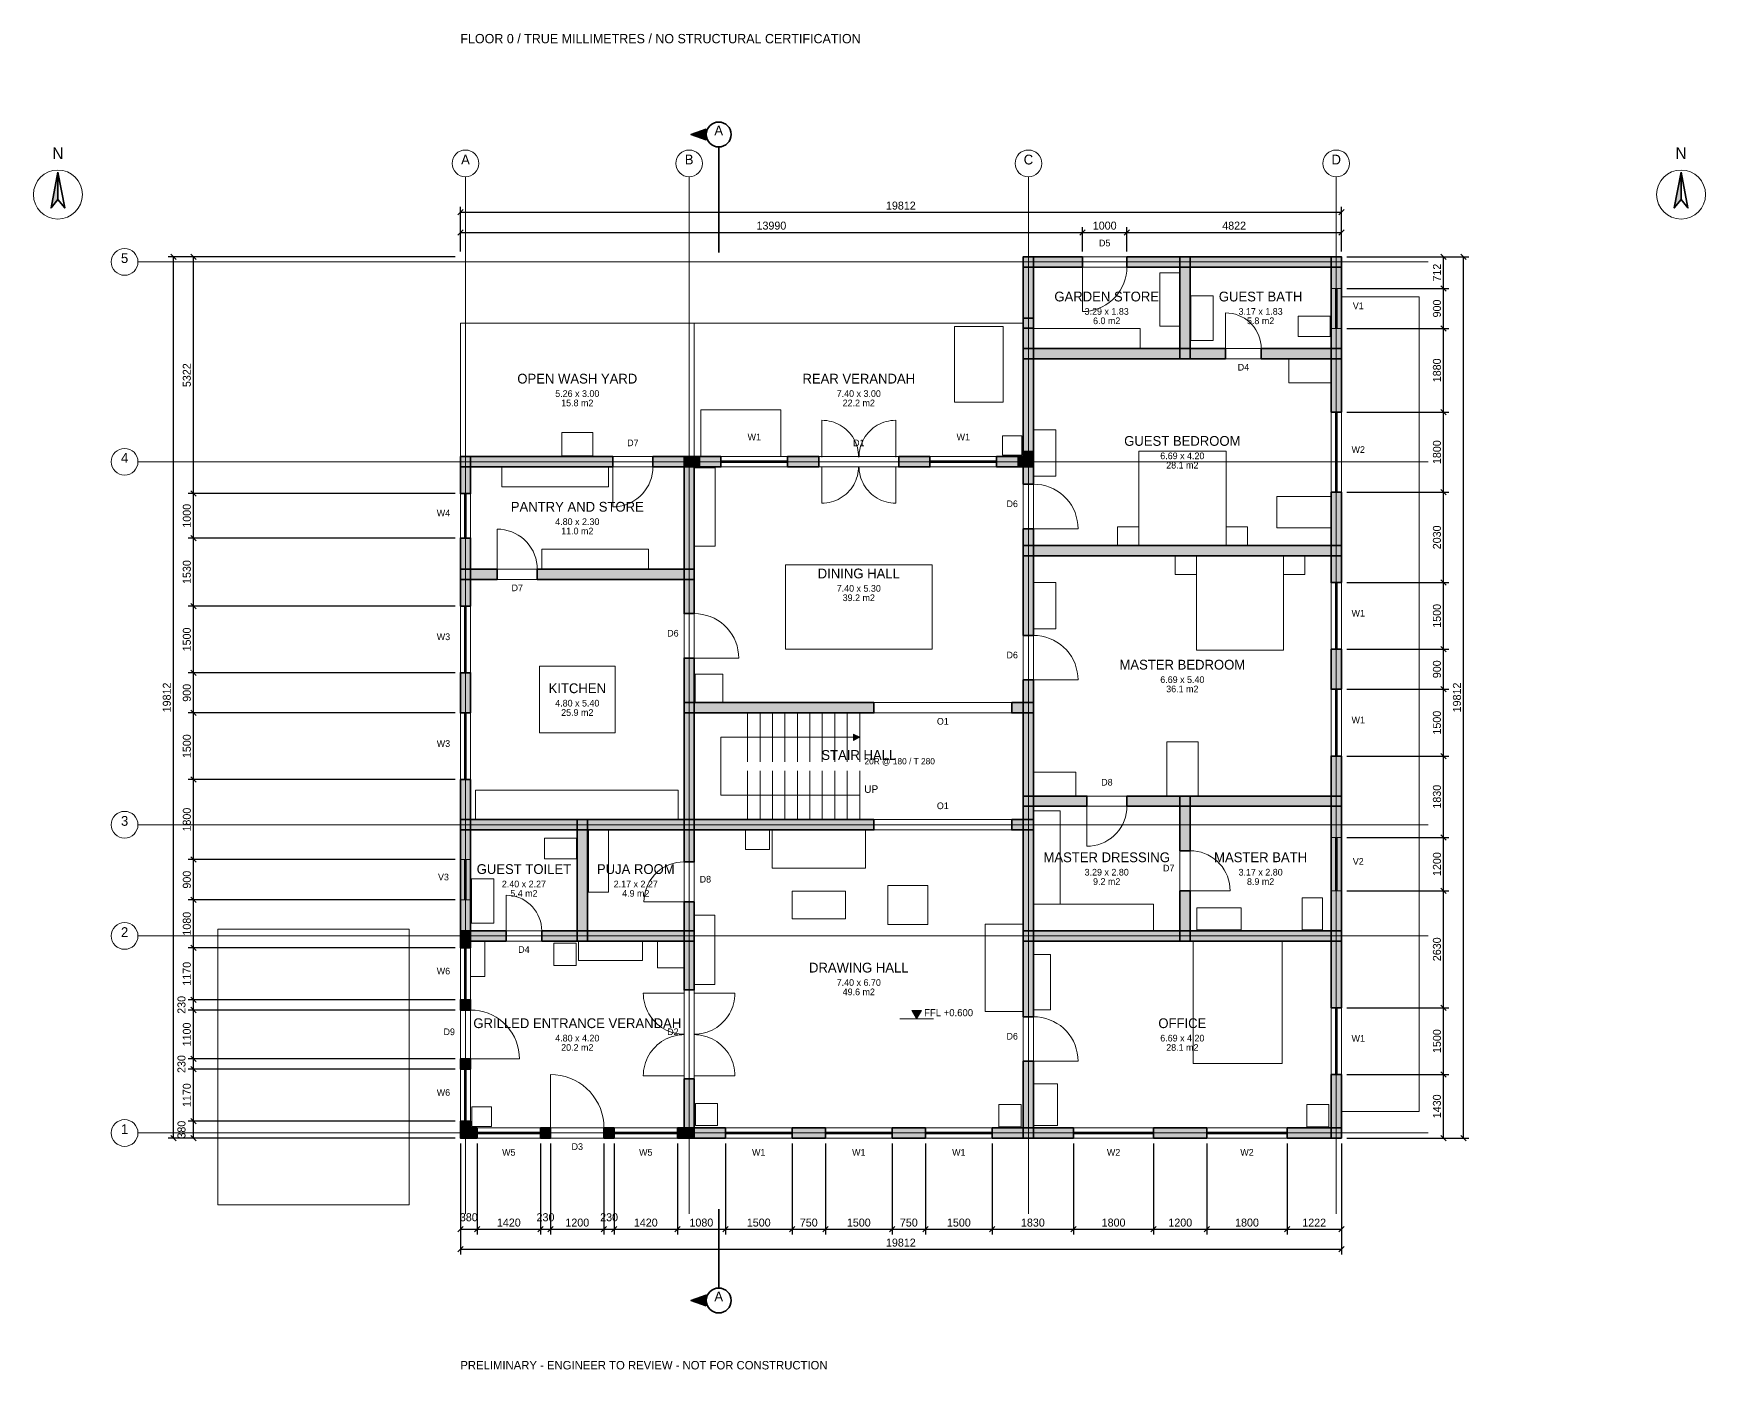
# Model space of a CAD drawing. Header units: millimetres. Extents: x -9600 to 84106, y -5203 to 24833.
# Drawn here: x -9600 to 28002, y -5203 to 24833 of the extents above; entities that cross this region are included whole.
import ezdxf
from ezdxf.enums import TextEntityAlignment as Align

# ---------------------------------------------------------------- set-up
doc = ezdxf.new("R2010")
doc.units = ezdxf.units.MM
for name, color, linetype, lineweight in [('A-ANNO', 7, 'Continuous', 18), ('A-DIMS', 7, 'Continuous', 13), ('A-DOOR', 3, 'Continuous', 18), ('A-EXT', 30, 'Continuous', 18), ('A-FLOR', 8, 'Continuous', 13), ('A-FURN', 8, 'Continuous', 13), ('A-GRID', 8, 'Continuous', 13), ('A-LEVL', 7, 'Continuous', 13), ('A-SECT', 1, 'Continuous', 35), ('A-STAIR', 7, 'Continuous', 18), ('A-TAGS', 1, 'Continuous', 13), ('A-WALL', 7, 'Continuous', 35), ('A-WIND', 4, 'Continuous', 18)]:
    doc.layers.add(name, color=color, linetype=linetype, lineweight=lineweight)
doc.dimstyles.new('FF-ARCH', dxfattribs={"dimtxt": 180, "dimasz": 90, "dimexe": 120, "dimexo": 120, "dimgap": 60, "dimtad": 1, "dimdec": 0, "dimtsz": 60, "dimcen": 2.5, "dimazin": 3, "dimtfac": 1, "dimtmove": 0, "dimatfit": 3})

msp = doc.modelspace()

# ---------------------------------------------------------------- hatches: boundary and pattern name
at = {"layer": 'A-LEVL'}
msp.add_hatch(color=7, dxfattribs=at).paths.add_polyline_path([(10150, 2870), (10370, 2870), (10260, 2680)])
at = {"layer": 'A-SECT'}
for points in [[(5530, 22682), (5190, 22562), (5530, 22442)], [(5530, -3770), (5190, -3650), (5530, -3530)]]:
    msp.add_hatch(color=7, dxfattribs=at).paths.add_polyline_path(points)
at = {"layer": 'A-STAIR'}
msp.add_hatch(color=7, dxfattribs=at).paths.add_polyline_path([(8840, 8940), (8840, 9080), (8980, 9010)])
at = {"layer": 'A-WALL'}
for points in [[(-9050, 21718), (-9204, 20909.5), (-9050, 21102)], [(27452, 21718), (27298, 20909.5), (27452, 21102)], [(12660, 19697), (12660, 19812), (12890, 19812), (12890, 18320), (12890, 18205), (12660, 18205), (12660, 19697)], [(12775, 19582), (12660, 19582), (12660, 19812), (13990, 19812), (13990, 19582), (12775, 19582)], [(16410, 19812), (16410, 19582), (14990, 19582), (14990, 19812), (16295, 19812), (16410, 19812)], [(16180, 19697), (16180, 19812), (16410, 19812), (16410, 17635), (16410, 17520), (16180, 17520), (16180, 19697)], [(19697, 19812), (19812, 19812), (19812, 19582), (16295, 19582), (16180, 19582), (16180, 19812), (19697, 19812)], [(19582, 19697), (19582, 19812), (19812, 19812), (19812, 17635), (19812, 17520), (19582, 17520), (19582, 19697)], [(12660, 18320), (12660, 18435), (12890, 18435), (12890, 17635), (12890, 17520), (12660, 17520), (12660, 18320)], [(12660, 17635), (12660, 17750), (12890, 17750), (12890, 15320), (12890, 15205), (12660, 15205), (12660, 17635)], [(16295, 17750), (16410, 17750), (16410, 17520), (12775, 17520), (12660, 17520), (12660, 17750), (16295, 17750)], [(16295, 17520), (16180, 17520), (16180, 17750), (17210, 17750), (17210, 17520), (16295, 17520)], [(19812, 17750), (19812, 17520), (18010, 17520), (18010, 17750), (19697, 17750), (19812, 17750)], [(19582, 17750), (19812, 17750), (19812, 16320), (19582, 16320), (19582, 17635), (19582, 17750)], [(12660, 15320), (12660, 15435), (12890, 15435), (12890, 15205), (12890, 15090), (12660, 15090), (12660, 15320)], [(0, 15320), (230, 15320), (230, 14490), (0, 14490), (0, 15205), (0, 15320)], [(115, 15090), (0, 15090), (0, 15320), (3430, 15320), (3430, 15090), (115, 15090)], [(5260, 15320), (5260, 15090), (4330, 15090), (4330, 15320), (5145, 15320), (5260, 15320)], [(5030, 15205), (5030, 15320), (5260, 15320), (5260, 12675), (5260, 12560), (5030, 12560), (5030, 15205)], [(5260, 15320), (5375, 15320), (5375, 15090), (5145, 15090), (5030, 15090), (5030, 15320), (5260, 15320)], [(5145, 15320), (5860, 15320), (5860, 15090), (5260, 15090), (5145, 15090), (5145, 15320)], [(7360, 15320), (8060, 15320), (8060, 15090), (7360, 15090), (7360, 15320)], [(10560, 15320), (10560, 15090), (9860, 15090), (9860, 15320), (10560, 15320)], [(12060, 15090), (12060, 15320), (12660, 15320), (12775, 15320), (12775, 15090), (12060, 15090)], [(12775, 15320), (12890, 15320), (12890, 15090), (12660, 15090), (12545, 15090), (12545, 15320), (12775, 15320)], [(12660, 15320), (12890, 15320), (12890, 14700), (12660, 14700), (12660, 15205), (12660, 15320)], [(19812, 13205), (19812, 13090), (19582, 13090), (19582, 14520), (19812, 14520), (19812, 13205)], [(12890, 13205), (12890, 13090), (12660, 13090), (12660, 13700), (12890, 13700), (12890, 13205)], [(230, 12675), (230, 12560), (0, 12560), (0, 13490), (230, 13490), (230, 12675)], [(12660, 13320), (12890, 13320), (12890, 11300), (12660, 11300), (12660, 13205), (12660, 13320)], [(19697, 13320), (19812, 13320), (19812, 13090), (12775, 13090), (12660, 13090), (12660, 13320), (19697, 13320)], [(19812, 13320), (19812, 12490), (19582, 12490), (19582, 13205), (19582, 13320), (19812, 13320)], [(230, 12790), (230, 11960), (0, 11960), (0, 12675), (0, 12790), (230, 12790)], [(115, 12560), (0, 12560), (0, 12790), (830, 12790), (830, 12560), (115, 12560)], [(5260, 12790), (5260, 12560), (1730, 12560), (1730, 12790), (5145, 12790), (5260, 12790)], [(5030, 12790), (5260, 12790), (5260, 11790), (5030, 11790), (5030, 12675), (5030, 12790)], [(19812, 10090), (19582, 10090), (19582, 10990), (19812, 10990), (19812, 10090)], [(5260, 9675), (5260, 9560), (5030, 9560), (5030, 10790), (5260, 10790), (5260, 9675)], [(230, 9560), (0, 9560), (0, 10460), (230, 10460), (230, 9560)], [(12890, 9675), (12890, 9560), (12660, 9560), (12660, 10300), (12890, 10300), (12890, 9675)], [(5030, 9675), (5030, 9790), (5260, 9790), (5260, 7045), (5260, 6930), (5030, 6930), (5030, 9675)], [(5145, 9560), (5030, 9560), (5030, 9790), (9300, 9790), (9300, 9560), (5145, 9560)], [(12890, 9790), (12890, 9560), (12400, 9560), (12400, 9790), (12775, 9790), (12890, 9790)], [(12660, 9675), (12660, 9790), (12890, 9790), (12890, 7575), (12890, 7460), (12660, 7460), (12660, 9675)], [(19812, 7460), (19582, 7460), (19582, 8590), (19812, 8590), (19812, 7575), (19812, 7460)], [(230, 6930), (0, 6930), (0, 8060), (230, 8060), (230, 7045), (230, 6930)], [(12660, 7575), (12660, 7690), (12890, 7690), (12890, 7045), (12890, 6930), (12660, 6930), (12660, 7575)], [(12775, 7460), (12660, 7460), (12660, 7690), (14090, 7690), (14090, 7460), (12775, 7460)], [(16410, 7690), (16410, 7460), (14990, 7460), (14990, 7690), (16295, 7690), (16410, 7690)], [(16180, 7690), (16410, 7690), (16410, 6460), (16180, 6460), (16180, 7575), (16180, 7690)], [(19697, 7690), (19812, 7690), (19812, 7460), (16295, 7460), (16180, 7460), (16180, 7690), (19697, 7690)], [(19582, 7575), (19582, 7690), (19812, 7690), (19812, 4545), (19812, 4430), (19582, 4430), (19582, 7575)], [(0, 7045), (0, 7160), (230, 7160), (230, 4545), (230, 4430), (0, 4430), (0, 7045)], [(2745, 7160), (2860, 7160), (2860, 6930), (115, 6930), (0, 6930), (0, 7160), (2745, 7160)], [(2630, 7045), (2630, 7160), (2860, 7160), (2860, 4545), (2860, 4430), (2630, 4430), (2630, 7045)], [(5145, 7160), (5260, 7160), (5260, 6930), (2745, 6930), (2630, 6930), (2630, 7160), (5145, 7160)], [(5030, 7160), (5260, 7160), (5260, 6210), (5030, 6210), (5030, 7045), (5030, 7160)], [(5145, 6930), (5030, 6930), (5030, 7160), (9300, 7160), (9300, 6930), (5145, 6930)], [(12890, 7160), (12890, 6930), (12400, 6930), (12400, 7160), (12775, 7160), (12890, 7160)], [(12660, 7045), (12660, 7160), (12890, 7160), (12890, 4545), (12890, 4430), (12660, 4430), (12660, 7045)], [(5260, 4545), (5260, 4430), (5030, 4430), (5030, 5310), (5260, 5310), (5260, 4545)], [(16410, 4545), (16410, 4430), (16180, 4430), (16180, 5560), (16410, 5560), (16410, 4545)], [(230, 4280), (0, 4280), (0, 4545), (0, 4660), (230, 4660), (230, 4280)], [(115, 4430), (0, 4430), (0, 4660), (1030, 4660), (1030, 4430), (115, 4430)], [(2860, 4660), (2860, 4430), (1830, 4430), (1830, 4660), (2745, 4660), (2860, 4660)], [(5145, 4660), (5260, 4660), (5260, 4430), (2745, 4430), (2630, 4430), (2630, 4660), (5145, 4660)], [(5030, 4660), (5260, 4660), (5260, 3330), (5030, 3330), (5030, 4545), (5030, 4660)], [(12660, 4660), (12890, 4660), (12890, 2730), (12660, 2730), (12660, 4545), (12660, 4660)], [(16295, 4660), (16410, 4660), (16410, 4430), (12775, 4430), (12660, 4430), (12660, 4660), (16295, 4660)], [(19697, 4660), (19812, 4660), (19812, 4430), (16295, 4430), (16180, 4430), (16180, 4660), (19697, 4660)], [(19582, 4660), (19812, 4660), (19812, 2930), (19582, 2930), (19582, 4545), (19582, 4660)], [(0, 2880), (0, 3110), (230, 3110), (230, 2880), (0, 2880)], [(0, 1780), (230, 1780), (230, 1550), (0, 1550), (0, 1780)], [(12890, 115), (12890, 0), (12660, 0), (12660, 1730), (12890, 1730), (12890, 115)], [(5260, 115), (5260, 0), (5030, 0), (5030, 1330), (5260, 1330), (5260, 115)], [(19812, 115), (19812, 0), (19582, 0), (19582, 1430), (19812, 1430), (19812, 115)], [(0, 0), (0, 380), (230, 380), (230, 115), (230, 0), (0, 0)], [(0, 230), (380, 230), (380, 0), (115, 0), (0, 0), (0, 230)], [(2030, 230), (2030, 0), (1800, 0), (1800, 230), (2030, 230)], [(3230, 230), (3460, 230), (3460, 0), (3230, 0), (3230, 230)], [(4880, 0), (4880, 230), (5145, 230), (5260, 230), (5260, 0), (4880, 0)], [(5030, 230), (5960, 230), (5960, 0), (5145, 0), (5030, 0), (5030, 230)], [(7460, 230), (8210, 230), (8210, 0), (7460, 0), (7460, 230)], [(9710, 0), (9710, 230), (10460, 230), (10460, 0), (9710, 0)], [(11960, 0), (11960, 230), (12775, 230), (12890, 230), (12890, 0), (11960, 0)], [(12660, 0), (12660, 230), (13790, 230), (13790, 0), (12775, 0), (12660, 0)], [(15590, 0), (15590, 230), (16790, 230), (16790, 0), (15590, 0)], [(19812, 0), (18590, 0), (18590, 230), (19697, 230), (19812, 230), (19812, 0)]]:
    msp.add_hatch(color=7, dxfattribs=at).paths.add_polyline_path(points)

# ---------------------------------------------------------------- linework, layer by layer
at = {"layer": 'A-ANNO'}
for centre in [(-9050, 21212), (27452, 21212)]:
    msp.add_circle(centre, 550, dxfattribs=at)
at = {"layer": 'A-DOOR'}
for p, q in [((13990, 19582), (13990, 18582)), ((17210, 17750), (17210, 18550)), ((8130, 15310), (8130, 16136)), ((8184, 16134.2), (8130, 16136)), ((8237.8, 16128.9), (8184, 16134.2)), ((8291.1, 16120.1), (8237.8, 16128.9)), ((8343.8, 16107.9), (8291.1, 16120.1)), ((8395.5, 16092.2), (8343.8, 16107.9)), ((8446.1, 16073.1), (8395.5, 16092.2)), ((8495.3, 16050.8), (8446.1, 16073.1)), ((8543, 16025.3), (8495.3, 16050.8)), ((8588.9, 15996.8), (8543, 16025.3)), ((8632.8, 15965.3), (8588.9, 15996.8)), ((8674.6, 15931), (8632.8, 15965.3)), ((8714.1, 15894.1), (8674.6, 15931)), ((8751, 15854.6), (8714.1, 15894.1)), ((8785.3, 15812.8), (8751, 15854.6)), ((8816.8, 15768.9), (8785.3, 15812.8)), ((9103.2, 15768.9), (9134.7, 15812.8)), ((9134.7, 15812.8), (9169, 15854.6)), ((9169, 15854.6), (9205.9, 15894.1)), ((9205.9, 15894.1), (9245.4, 15931)), ((9245.4, 15931), (9287.2, 15965.3)), ((9287.2, 15965.3), (9331.1, 15996.8)), ((9331.1, 15996.8), (9377, 16025.3)), ((9377, 16025.3), (9424.7, 16050.8)), ((9424.7, 16050.8), (9473.9, 16073.1)), ((9473.9, 16073.1), (9524.5, 16092.2)), ((9524.5, 16092.2), (9576.2, 16107.9)), ((9576.2, 16107.9), (9628.9, 16120.1)), ((9628.9, 16120.1), (9682.2, 16128.9)), ((9682.2, 16128.9), (9736, 16134.2)), ((9736, 16134.2), (9790, 16136)), ((9790, 15310), (9790, 16136)), ((8845.3, 15723), (8816.8, 15768.9)), ((8870.8, 15675.3), (8845.3, 15723)), ((8893.1, 15626.1), (8870.8, 15675.3)), ((8912.2, 15575.5), (8893.1, 15626.1)), ((8927.9, 15523.8), (8912.2, 15575.5)), ((8940.1, 15471.1), (8927.9, 15523.8)), ((8948.9, 15417.8), (8940.1, 15471.1)), ((8954.2, 15364), (8948.9, 15417.8)), ((8965.8, 15364), (8971.1, 15417.8)), ((8971.1, 15417.8), (8979.9, 15471.1)), ((8979.9, 15471.1), (8992.1, 15523.8)), ((8992.1, 15523.8), (9007.8, 15575.5)), ((9007.8, 15575.5), (9026.9, 15626.1)), ((9026.9, 15626.1), (9049.2, 15675.3)), ((9049.2, 15675.3), (9074.7, 15723)), ((9074.7, 15723), (9103.2, 15768.9)), ((3430, 15090), (3430, 14190)), ((8130, 15100), (8130, 14274)), ((8954.2, 15046), (8948.9, 14992.2)), ((8956, 15310), (8954.2, 15364)), ((8956, 15100), (8954.2, 15046)), ((8964, 15310), (8965.8, 15364)), ((8964, 15100), (8965.8, 15046)), ((8965.8, 15046), (8971.1, 14992.2)), ((9790, 15100), (9790, 14274)), ((8845.3, 14687), (8816.8, 14641.1)), ((8870.8, 14734.7), (8845.3, 14687)), ((8893.1, 14783.9), (8870.8, 14734.7)), ((8912.2, 14834.5), (8893.1, 14783.9)), ((8927.9, 14886.2), (8912.2, 14834.5)), ((8940.1, 14938.9), (8927.9, 14886.2)), ((8948.9, 14992.2), (8940.1, 14938.9)), ((8971.1, 14992.2), (8979.9, 14938.9)), ((8979.9, 14938.9), (8992.1, 14886.2)), ((8992.1, 14886.2), (9007.8, 14834.5)), ((9007.8, 14834.5), (9026.9, 14783.9)), ((9026.9, 14783.9), (9049.2, 14734.7)), ((9049.2, 14734.7), (9074.7, 14687)), ((9074.7, 14687), (9103.2, 14641.1)), ((8291.1, 14289.9), (8237.8, 14281.1)), ((8343.8, 14302.1), (8291.1, 14289.9)), ((8395.5, 14317.8), (8343.8, 14302.1)), ((8446.1, 14336.9), (8395.5, 14317.8)), ((8495.3, 14359.2), (8446.1, 14336.9)), ((8543, 14384.7), (8495.3, 14359.2)), ((8588.9, 14413.2), (8543, 14384.7)), ((8632.8, 14444.7), (8588.9, 14413.2)), ((8674.6, 14479), (8632.8, 14444.7)), ((8714.1, 14515.9), (8674.6, 14479)), ((8751, 14555.4), (8714.1, 14515.9)), ((8785.3, 14597.2), (8751, 14555.4)), ((8816.8, 14641.1), (8785.3, 14597.2)), ((9103.2, 14641.1), (9134.7, 14597.2)), ((9134.7, 14597.2), (9169, 14555.4)), ((9169, 14555.4), (9205.9, 14515.9)), ((9205.9, 14515.9), (9245.4, 14479)), ((9245.4, 14479), (9287.2, 14444.7)), ((9287.2, 14444.7), (9331.1, 14413.2)), ((9331.1, 14413.2), (9377, 14384.7)), ((9377, 14384.7), (9424.7, 14359.2)), ((9424.7, 14359.2), (9473.9, 14336.9)), ((9473.9, 14336.9), (9524.5, 14317.8)), ((9524.5, 14317.8), (9576.2, 14302.1)), ((9576.2, 14302.1), (9628.9, 14289.9)), ((9628.9, 14289.9), (9682.2, 14281.1)), ((8184, 14275.8), (8130, 14274)), ((8237.8, 14281.1), (8184, 14275.8)), ((9682.2, 14281.1), (9736, 14275.8)), ((9736, 14275.8), (9790, 14274)), ((830, 12790), (830, 13690)), ((12890, 13700), (13890, 13700)), ((5260, 10790), (6260, 10790)), ((12890, 10300), (13890, 10300)), ((9300, 9790), (12400, 9790)), ((9300, 9560), (12400, 9560)), ((9300, 7160), (12400, 7160)), ((14090, 7460), (14090, 6560)), ((9300, 6930), (12400, 6930)), ((1030, 4660), (1030, 5460)), ((5030, 5310), (4130, 5310)), ((16410, 5560), (17310, 5560)), ((5040, 3260), (4114, 3260)), ((4116, 3199.4), (4114, 3260)), ((4121.9, 3139.1), (4116, 3199.4)), ((4131.8, 3079.3), (4121.9, 3139.1)), ((4145.6, 3020.3), (4131.8, 3079.3)), ((4163.1, 2962.3), (4145.6, 3020.3)), ((5250, 3260), (6176, 3260)), ((6126.9, 2962.3), (6144.4, 3020.3)), ((6144.4, 3020.3), (6158.2, 3079.3)), ((6158.2, 3079.3), (6168.1, 3139.1)), ((6168.1, 3139.1), (6174, 3199.4)), ((6174, 3199.4), (6176, 3260)), ((4184.5, 2905.6), (4163.1, 2962.3)), ((4209.5, 2850.4), (4184.5, 2905.6)), ((4238.1, 2797), (4209.5, 2850.4)), ((4270.1, 2745.5), (4238.1, 2797)), ((4305.4, 2696.3), (4270.1, 2745.5)), ((4343.8, 2649.4), (4305.4, 2696.3)), ((4385.2, 2605.2), (4343.8, 2649.4)), ((5904.8, 2605.2), (5946.2, 2649.4)), ((5946.2, 2649.4), (5984.6, 2696.3)), ((5984.6, 2696.3), (6019.9, 2745.5)), ((6019.9, 2745.5), (6051.9, 2797)), ((6051.9, 2797), (6080.5, 2850.4)), ((6080.5, 2850.4), (6105.5, 2905.6)), ((6105.5, 2905.6), (6126.9, 2962.3)), ((4429.4, 2563.8), (4385.2, 2605.2)), ((4476.3, 2525.4), (4429.4, 2563.8)), ((4525.5, 2490.1), (4476.3, 2525.4)), ((4577, 2458.1), (4525.5, 2490.1)), ((4630.4, 2429.5), (4577, 2458.1)), ((4685.6, 2404.5), (4630.4, 2429.5)), ((4742.3, 2383.1), (4685.6, 2404.5)), ((4742.3, 2276.9), (4685.6, 2255.5)), ((4800.3, 2365.6), (4742.3, 2383.1)), ((4800.3, 2294.4), (4742.3, 2276.9)), ((4859.3, 2351.8), (4800.3, 2365.6)), ((4859.3, 2308.2), (4800.3, 2294.4)), ((4919.1, 2341.9), (4859.3, 2351.8)), ((4919.1, 2318.1), (4859.3, 2308.2)), ((4979.4, 2336), (4919.1, 2341.9)), ((4979.4, 2324), (4919.1, 2318.1)), ((5040, 2334), (4979.4, 2336)), ((5040, 2326), (4979.4, 2324)), ((5250, 2334), (5310.6, 2336)), ((5250, 2326), (5310.6, 2324)), ((5310.6, 2336), (5370.9, 2341.9)), ((5310.6, 2324), (5370.9, 2318.1)), ((5370.9, 2341.9), (5430.7, 2351.8)), ((5370.9, 2318.1), (5430.7, 2308.2)), ((5430.7, 2351.8), (5489.7, 2365.6)), ((5430.7, 2308.2), (5489.7, 2294.4)), ((5489.7, 2365.6), (5547.7, 2383.1)), ((5489.7, 2294.4), (5547.7, 2276.9)), ((5547.7, 2383.1), (5604.4, 2404.5)), ((5547.7, 2276.9), (5604.4, 2255.5)), ((5604.4, 2404.5), (5659.6, 2429.5)), ((5659.6, 2429.5), (5713, 2458.1)), ((5713, 2458.1), (5764.5, 2490.1)), ((5764.5, 2490.1), (5813.7, 2525.4)), ((5813.7, 2525.4), (5860.6, 2563.8)), ((5860.6, 2563.8), (5904.8, 2605.2)), ((4270.1, 1914.5), (4238.1, 1863)), ((4305.4, 1963.7), (4270.1, 1914.5)), ((4343.8, 2010.6), (4305.4, 1963.7)), ((4385.2, 2054.8), (4343.8, 2010.6)), ((4429.4, 2096.2), (4385.2, 2054.8)), ((4476.3, 2134.6), (4429.4, 2096.2)), ((4525.5, 2169.9), (4476.3, 2134.6)), ((4577, 2201.9), (4525.5, 2169.9)), ((4630.4, 2230.5), (4577, 2201.9)), ((4685.6, 2255.5), (4630.4, 2230.5)), ((5604.4, 2255.5), (5659.6, 2230.5)), ((5659.6, 2230.5), (5713, 2201.9)), ((5713, 2201.9), (5764.5, 2169.9)), ((5764.5, 2169.9), (5813.7, 2134.6)), ((5813.7, 2134.6), (5860.6, 2096.2)), ((5860.6, 2096.2), (5904.8, 2054.8)), ((5904.8, 2054.8), (5946.2, 2010.6)), ((5946.2, 2010.6), (5984.6, 1963.7)), ((5984.6, 1963.7), (6019.9, 1914.5)), ((6019.9, 1914.5), (6051.9, 1863)), ((230, 1780), (1330, 1780)), ((4121.9, 1520.9), (4116, 1460.6)), ((4131.8, 1580.7), (4121.9, 1520.9)), ((4145.6, 1639.7), (4131.8, 1580.7)), ((4163.1, 1697.7), (4145.6, 1639.7)), ((4184.5, 1754.4), (4163.1, 1697.7)), ((4209.5, 1809.6), (4184.5, 1754.4)), ((4238.1, 1863), (4209.5, 1809.6)), ((6051.9, 1863), (6080.5, 1809.6)), ((6080.5, 1809.6), (6105.5, 1754.4)), ((6105.5, 1754.4), (6126.9, 1697.7)), ((6126.9, 1697.7), (6144.4, 1639.7)), ((6144.4, 1639.7), (6158.2, 1580.7)), ((6158.2, 1580.7), (6168.1, 1520.9)), ((6168.1, 1520.9), (6174, 1460.6)), ((12890, 1730), (13890, 1730)), ((2030, 230), (2030, 1430)), ((4116, 1460.6), (4114, 1400)), ((5040, 1400), (4114, 1400)), ((5250, 1400), (6176, 1400)), ((6174, 1460.6), (6176, 1400))]:
    msp.add_line(p, q, dxfattribs=at)
for points in [[(14990, 19582), (14985.7, 19489.7), (14973, 19398.3), (14951.8, 19308.3), (14922.5, 19220.8), (14885.2, 19136.3), (14840.2, 19055.6), (14788, 18979.4), (14729, 18908.3), (14663.7, 18843), (14592.6, 18784), (14516.4, 18731.8), (14435.7, 18686.8), (14351.2, 18649.5), (14263.7, 18620.2), (14173.7, 18599), (14082.3, 18586.3), (13990, 18582)], [(18010, 17750), (18006.6, 17823.8), (17996.4, 17897), (17979.5, 17968.9), (17956, 18039), (17926.1, 18106.6), (17890.2, 18171.1), (17848.4, 18232.1), (17801.2, 18289), (17749, 18341.2), (17692.1, 18388.4), (17631.1, 18430.2), (17566.6, 18466.1), (17499, 18496), (17428.9, 18519.5), (17357, 18536.4), (17283.8, 18546.6), (17210, 18550)], [(4330, 15090), (4326.2, 15007), (4314.7, 14924.6), (4295.6, 14843.7), (4269.2, 14764.9), (4235.6, 14688.8), (4195.2, 14616.2), (4148.2, 14547.6), (4095.1, 14483.7), (4036.3, 14424.9), (3972.4, 14371.8), (3903.8, 14324.8), (3831.2, 14284.4), (3755.1, 14250.8), (3676.3, 14224.4), (3595.4, 14205.3), (3513, 14193.8), (3430, 14190)], [(12890, 14700), (12982.3, 14695.7), (13073.7, 14683), (13163.7, 14661.8), (13251.2, 14632.5), (13335.7, 14595.2), (13416.4, 14550.2), (13492.6, 14498), (13563.7, 14439), (13629, 14373.7), (13688, 14302.6), (13740.2, 14226.4), (13785.2, 14145.7), (13822.5, 14061.2), (13851.8, 13973.7), (13873, 13883.7), (13885.7, 13792.3), (13890, 13700)], [(1730, 12790), (1726.2, 12873), (1714.7, 12955.4), (1695.6, 13036.3), (1669.2, 13115.1), (1635.6, 13191.2), (1595.2, 13263.8), (1548.2, 13332.4), (1495.1, 13396.3), (1436.3, 13455.1), (1372.4, 13508.2), (1303.8, 13555.2), (1231.2, 13595.6), (1155.1, 13629.2), (1076.3, 13655.6), (995.4, 13674.7), (913, 13686.2), (830, 13690)], [(5260, 11790), (5352.3, 11785.7), (5443.7, 11773), (5533.7, 11751.8), (5621.2, 11722.5), (5705.7, 11685.2), (5786.4, 11640.2), (5862.6, 11588), (5933.7, 11529), (5999, 11463.7), (6058, 11392.6), (6110.2, 11316.4), (6155.2, 11235.7), (6192.5, 11151.2), (6221.8, 11063.7), (6243, 10973.7), (6255.7, 10882.3), (6260, 10790)], [(12890, 11300), (12982.3, 11295.7), (13073.7, 11283), (13163.7, 11261.8), (13251.2, 11232.5), (13335.7, 11195.2), (13416.4, 11150.2), (13492.6, 11098), (13563.7, 11039), (13629, 10973.7), (13688, 10902.6), (13740.2, 10826.4), (13785.2, 10745.7), (13822.5, 10661.2), (13851.8, 10573.7), (13873, 10483.7), (13885.7, 10392.3), (13890, 10300)], [(14990, 7460), (14986.2, 7377), (14974.7, 7294.6), (14955.6, 7213.7), (14929.2, 7134.9), (14895.6, 7058.8), (14855.2, 6986.2), (14808.2, 6917.6), (14755.1, 6853.7), (14696.3, 6794.9), (14632.4, 6741.8), (14563.8, 6694.8), (14491.2, 6654.4), (14415.1, 6620.8), (14336.3, 6594.4), (14255.4, 6575.3), (14173, 6563.8), (14090, 6560)], [(16410, 6460), (16493, 6456.2), (16575.4, 6444.7), (16656.3, 6425.6), (16735.1, 6399.2), (16811.2, 6365.6), (16883.8, 6325.2), (16952.4, 6278.2), (17016.3, 6225.1), (17075.1, 6166.3), (17128.2, 6102.4), (17175.2, 6033.8), (17215.6, 5961.2), (17249.2, 5885.1), (17275.6, 5806.3), (17294.7, 5725.4), (17306.2, 5643), (17310, 5560)], [(5030, 6210), (4947, 6206.2), (4864.6, 6194.7), (4783.7, 6175.6), (4704.9, 6149.2), (4628.8, 6115.6), (4556.2, 6075.2), (4487.6, 6028.2), (4423.7, 5975.1), (4364.9, 5916.3), (4311.8, 5852.4), (4264.8, 5783.8), (4224.4, 5711.2), (4190.8, 5635.1), (4164.4, 5556.3), (4145.3, 5475.4), (4133.8, 5393), (4130, 5310)], [(1830, 4660), (1826.6, 4733.8), (1816.4, 4807), (1799.5, 4878.9), (1776, 4949), (1746.1, 5016.6), (1710.2, 5081.1), (1668.4, 5142.1), (1621.2, 5199), (1569, 5251.2), (1512.1, 5298.4), (1451.1, 5340.2), (1386.6, 5376.1), (1319, 5406), (1248.9, 5429.5), (1177, 5446.4), (1103.8, 5456.6), (1030, 5460)], [(230, 2880), (331.5, 2875.3), (432.1, 2861.3), (531, 2838), (627.4, 2805.7), (720.3, 2764.7), (809.1, 2715.2), (892.9, 2657.8), (971.1, 2592.9), (1042.9, 2521.1), (1107.8, 2442.9), (1165.2, 2359.1), (1214.7, 2270.3), (1255.7, 2177.4), (1288, 2081), (1311.3, 1982.1), (1325.3, 1881.5), (1330, 1780)], [(12890, 2730), (12982.3, 2725.7), (13073.7, 2713), (13163.7, 2691.8), (13251.2, 2662.5), (13335.7, 2625.2), (13416.4, 2580.2), (13492.6, 2528), (13563.7, 2469), (13629, 2403.7), (13688, 2332.6), (13740.2, 2256.4), (13785.2, 2175.7), (13822.5, 2091.2), (13851.8, 2003.7), (13873, 1913.7), (13885.7, 1822.3), (13890, 1730)], [(3230, 230), (3224.9, 340.7), (3209.6, 450.5), (3184.2, 558.4), (3149, 663.5), (3104.2, 764.9), (3050.3, 861.7), (2987.6, 953.2), (2916.8, 1038.4), (2838.4, 1116.8), (2753.2, 1187.6), (2661.7, 1250.3), (2564.9, 1304.2), (2463.5, 1349), (2358.4, 1384.2), (2250.5, 1409.6), (2140.7, 1424.9), (2030, 1430)]]:
    msp.add_lwpolyline(points, dxfattribs=at)
at = {"layer": 'A-EXT'}
for points in [[(19812, 600), (21562, 600), (21562, 18912), (19812, 18912)], [(-5450, -1500), (-1150, -1500), (-1150, 4700), (-5450, 4700)]]:
    msp.add_lwpolyline(points, close=True, dxfattribs=at)
at = {"layer": 'A-FLOR'}
for points in [[(0, 0), (0, 230), (0, 4430), (0, 4545), (0, 4660), (0, 6930), (0, 7045), (0, 7160), (0, 12560), (0, 12675), (0, 12790), (0, 15090), (0, 15205), (0, 15320), (0, 18320), (5260, 18320), (12660, 18320), (12660, 18435), (12660, 19582), (12660, 19697), (12660, 19812), (12890, 19812), (16180, 19812), (16295, 19812), (16410, 19812), (19582, 19812), (19697, 19812), (19812, 19812), (19812, 19582), (19812, 17750), (19812, 17635), (19812, 17520), (19812, 13320), (19812, 13205), (19812, 13090), (19812, 7690), (19812, 7575), (19812, 7460), (19812, 4660), (19812, 4545), (19812, 4430), (19812, 230), (19812, 115), (19812, 0), (19582, 0), (12890, 0), (12775, 0), (12660, 0), (5260, 0), (5145, 0), (5030, 0), (230, 0), (115, 0), (0, 0)], [(12890, 17750), (16180, 17750), (16180, 19582), (12890, 19582)], [(16410, 17750), (19582, 17750), (19582, 19582), (16410, 19582)], [(0, 15320), (5260, 15320), (5260, 18320), (0, 18320)], [(5260, 15320), (12660, 15320), (12660, 18320), (5260, 18320)], [(12890, 13320), (19582, 13320), (19582, 17520), (12890, 17520)], [(230, 12790), (5030, 12790), (5030, 15090), (230, 15090)], [(5260, 9790), (12660, 9790), (12660, 15090), (5260, 15090)], [(12890, 7690), (19582, 7690), (19582, 13090), (12890, 13090)], [(230, 7160), (5030, 7160), (5030, 12560), (230, 12560)], [(5260, 7160), (12660, 7160), (12660, 9560), (5260, 9560)], [(12890, 4660), (16180, 4660), (16180, 7460), (12890, 7460)], [(16410, 4660), (19582, 4660), (19582, 7460), (16410, 7460)], [(230, 4660), (2630, 4660), (2630, 6930), (230, 6930)], [(2860, 4660), (5030, 4660), (5030, 6930), (2860, 6930)], [(5260, 230), (12660, 230), (12660, 6930), (5260, 6930)], [(230, 230), (5030, 230), (5030, 4430), (230, 4430)], [(12890, 230), (19582, 230), (19582, 4430), (12890, 4430)]]:
    msp.add_lwpolyline(points, close=True, dxfattribs=at)
at = {"layer": 'A-FURN'}
for points in [[(16180, 18250), (16180, 19450), (15730, 19450), (15730, 18250)], [(16930, 17932), (16930, 18932), (16430, 18932), (16430, 17932)], [(19562, 18020), (19562, 18480), (18842, 18480), (18842, 18020)], [(12210, 16545), (12210, 18245), (11110, 18245), (11110, 16545)], [(15290, 17750), (15290, 18200), (12890, 18200), (12890, 17750)], [(19572, 17520), (18632, 17520), (18632, 16980), (19572, 16980)], [(5410, 15320), (7210, 15320), (7210, 16370), (5410, 16370)], [(2980, 15340), (2980, 15860), (2280, 15860), (2280, 15340)], [(12890, 15920), (12890, 14880), (13390, 14880), (13390, 15920)], [(12630, 15350), (12630, 15790), (12190, 15790), (12190, 15350)], [(15260, 13320), (17220, 13320), (17220, 15440), (15260, 15440)], [(3330, 14640), (3330, 15090), (930, 15090), (930, 14640)], [(5260, 15070), (5260, 13310), (5730, 13310), (5730, 15070)], [(19582, 13720), (19582, 14420), (18362, 14420), (18362, 13720)], [(14780, 13320), (15260, 13320), (15260, 13740), (14780, 13740)], [(17220, 13320), (17700, 13320), (17700, 13740), (17220, 13740)], [(4230, 12790), (4230, 13240), (1830, 13240), (1830, 12790)], [(7310, 10995), (10610, 10995), (10610, 12885), (7310, 12885)], [(16552, 13090), (16072, 13090), (16072, 12670), (16552, 12670)], [(18512, 13090), (16552, 13090), (16552, 10970), (18512, 10970)], [(18992, 13090), (18512, 13090), (18512, 12670), (18992, 12670)], [(12890, 12490), (12890, 11450), (13390, 11450), (13390, 12490)], [(1780, 9110), (3480, 9110), (3480, 10610), (1780, 10610)], [(5280, 9790), (5900, 9790), (5900, 10430), (5280, 10430)], [(15890, 7690), (16590, 7690), (16590, 8910), (15890, 8910)], [(12900, 7690), (13840, 7690), (13840, 8230), (12900, 8230)], [(4900, 7165), (4900, 7820), (340, 7820), (340, 7165)], [(13490, 5260), (13490, 7360), (12890, 7360), (12890, 5260)], [(3330, 5530), (3330, 6930), (2880, 6930), (2880, 5530)], [(6955, 6930), (6415, 6930), (6415, 6490), (6955, 6490)], [(9110, 6930), (7010, 6930), (7010, 6070), (9110, 6070)], [(2610, 6280), (2610, 6740), (1890, 6740), (1890, 6280)], [(750, 4830), (750, 5830), (250, 5830), (250, 4830)], [(10510, 5680), (9610, 5680), (9610, 4800), (10510, 4800)], [(8660, 5550), (7460, 5550), (7460, 4930), (8660, 4930)], [(19390, 4680), (19390, 5400), (18930, 5400), (18930, 4680)], [(5260, 5010), (5260, 3450), (5720, 3450), (5720, 5010)], [(15590, 4660), (15590, 5260), (12890, 5260), (12890, 4660)], [(17560, 4680), (17560, 5180), (16560, 5180), (16560, 4680)], [(12660, 2850), (12660, 4810), (11800, 4810), (11800, 2850)], [(230, 4430), (230, 3630), (550, 3630), (550, 4430)], [(2605, 4380), (2105, 4380), (2105, 3880), (2605, 3880)], [(4100, 4430), (2660, 4430), (2660, 3990), (4100, 3990)], [(5030, 4430), (4430, 4430), (4430, 3830), (5030, 3830)], [(18482, 4430), (16482, 4430), (16482, 1680), (18482, 1680)], [(12890, 4125), (12890, 2885), (13270, 2885), (13270, 4125)], [(12890, 1220), (12890, 280), (13430, 280), (13430, 1220)], [(5285, 280), (5785, 280), (5785, 780), (5285, 780)], [(12610, 255), (12610, 755), (12110, 755), (12110, 255)], [(19532, 255), (19532, 755), (19032, 755), (19032, 255)], [(260, 700), (260, 260), (700, 260), (700, 700)]]:
    msp.add_lwpolyline(points, close=True, dxfattribs=at)
at = {"layer": 'A-GRID'}
for p, q in [((115, -1700), (115, 21612)), ((5145, -1700), (5145, 21612)), ((12775, -1700), (12775, 21612)), ((19697, -1700), (19697, 21612)), ((-7250, 19697), (21762, 19697)), ((-7250, 15205), (21762, 15205)), ((-7250, 7045), (21762, 7045)), ((-7250, 4545), (21762, 4545)), ((-7250, 115), (21762, 115))]:
    msp.add_line(p, q, dxfattribs=at)
for centre in [(115, 21912), (5145, 21912), (12775, 21912), (19697, 21912), (-7550, 19697), (-7550, 15205), (-7550, 7045), (-7550, 4545), (-7550, 115)]:
    msp.add_circle(centre, 300, dxfattribs=at)
at = {"layer": 'A-LEVL'}
msp.add_line((9880, 2680), (10640, 2680), dxfattribs=at)
msp.add_lwpolyline([(10150, 2870), (10370, 2870), (10260, 2680)], close=True, dxfattribs=at)
at = {"layer": 'A-SECT'}
for p, q in [((5810, 21982), (5810, 22282)), ((5810, 19912), (5810, 21982)), ((5810, -1600), (5810, -3070)), ((5810, -3070), (5810, -3370))]:
    msp.add_line(p, q, dxfattribs=at)
for points in [[(5530, 22682), (5190, 22562), (5530, 22442)], [(5530, -3770), (5190, -3650), (5530, -3530)]]:
    msp.add_lwpolyline(points, close=True, dxfattribs=at)
for centre in [(5810, 22562), (5810, -3650)]:
    msp.add_circle(centre, 280, dxfattribs=at)
at = {"layer": 'A-STAIR'}
for p, q in [((6460, 8460), (6460, 9560)), ((6740, 8460), (6740, 9560)), ((7020, 8460), (7020, 9560)), ((7300, 8460), (7300, 9560)), ((7580, 8460), (7580, 9560)), ((7860, 8460), (7860, 9560)), ((8140, 8460), (8140, 9560)), ((8420, 8460), (8420, 9560)), ((8700, 8460), (8700, 9560)), ((8980, 8460), (8980, 9560)), ((6460, 7160), (6460, 8260)), ((6740, 7160), (6740, 8260)), ((7020, 7160), (7020, 8260)), ((7300, 7160), (7300, 8260)), ((7580, 7160), (7580, 8260)), ((7860, 7160), (7860, 8260)), ((8140, 7160), (8140, 8260)), ((8420, 7160), (8420, 8260)), ((8700, 7160), (8700, 8260)), ((8980, 7160), (8980, 8260))]:
    msp.add_line(p, q, dxfattribs=at)
msp.add_lwpolyline([(8840, 8940), (8840, 9080), (8980, 9010)], close=True, dxfattribs=at)
msp.add_lwpolyline([(8980, 7710), (5860, 7710), (5860, 9010), (8980, 9010)], dxfattribs=at)
at = {"layer": 'A-WALL'}
for points in [[(-9050, 21718), (-9204, 20909.5), (-9050, 21102)], [(-9050, 21718), (-8896, 20909.5), (-9050, 21102)], [(27452, 21718), (27298, 20909.5), (27452, 21102)], [(27452, 21718), (27606, 20909.5), (27452, 21102)], [(12660, 19697), (12660, 19812), (12890, 19812), (12890, 18320), (12890, 18205), (12660, 18205), (12660, 19697)], [(12775, 19582), (12660, 19582), (12660, 19812), (13990, 19812), (13990, 19582), (12775, 19582)], [(16410, 19812), (16410, 19582), (14990, 19582), (14990, 19812), (16295, 19812), (16410, 19812)], [(16180, 19697), (16180, 19812), (16410, 19812), (16410, 17635), (16410, 17520), (16180, 17520), (16180, 19697)], [(19697, 19812), (19812, 19812), (19812, 19582), (16295, 19582), (16180, 19582), (16180, 19812), (19697, 19812)], [(19582, 19697), (19582, 19812), (19812, 19812), (19812, 17635), (19812, 17520), (19582, 17520), (19582, 19697)], [(12660, 18320), (12660, 18435), (12890, 18435), (12890, 17635), (12890, 17520), (12660, 17520), (12660, 18320)], [(12660, 17635), (12660, 17750), (12890, 17750), (12890, 15320), (12890, 15205), (12660, 15205), (12660, 17635)], [(16295, 17750), (16410, 17750), (16410, 17520), (12775, 17520), (12660, 17520), (12660, 17750), (16295, 17750)], [(16295, 17520), (16180, 17520), (16180, 17750), (17210, 17750), (17210, 17520), (16295, 17520)], [(19812, 17750), (19812, 17520), (18010, 17520), (18010, 17750), (19697, 17750), (19812, 17750)], [(19582, 17750), (19812, 17750), (19812, 16320), (19582, 16320), (19582, 17635), (19582, 17750)], [(12660, 15320), (12660, 15435), (12890, 15435), (12890, 15205), (12890, 15090), (12660, 15090), (12660, 15320)], [(0, 15320), (230, 15320), (230, 14490), (0, 14490), (0, 15205), (0, 15320)], [(115, 15090), (0, 15090), (0, 15320), (3430, 15320), (3430, 15090), (115, 15090)], [(5260, 15320), (5260, 15090), (4330, 15090), (4330, 15320), (5145, 15320), (5260, 15320)], [(5030, 15205), (5030, 15320), (5260, 15320), (5260, 12675), (5260, 12560), (5030, 12560), (5030, 15205)], [(5260, 15320), (5375, 15320), (5375, 15090), (5145, 15090), (5030, 15090), (5030, 15320), (5260, 15320)], [(5145, 15320), (5860, 15320), (5860, 15090), (5260, 15090), (5145, 15090), (5145, 15320)], [(7360, 15320), (8060, 15320), (8060, 15090), (7360, 15090), (7360, 15320)], [(10560, 15320), (10560, 15090), (9860, 15090), (9860, 15320), (10560, 15320)], [(12060, 15090), (12060, 15320), (12660, 15320), (12775, 15320), (12775, 15090), (12060, 15090)], [(12775, 15320), (12890, 15320), (12890, 15090), (12660, 15090), (12545, 15090), (12545, 15320), (12775, 15320)], [(12660, 15320), (12890, 15320), (12890, 14700), (12660, 14700), (12660, 15205), (12660, 15320)], [(19812, 13205), (19812, 13090), (19582, 13090), (19582, 14520), (19812, 14520), (19812, 13205)], [(12890, 13205), (12890, 13090), (12660, 13090), (12660, 13700), (12890, 13700), (12890, 13205)], [(230, 12675), (230, 12560), (0, 12560), (0, 13490), (230, 13490), (230, 12675)], [(12660, 13320), (12890, 13320), (12890, 11300), (12660, 11300), (12660, 13205), (12660, 13320)], [(19697, 13320), (19812, 13320), (19812, 13090), (12775, 13090), (12660, 13090), (12660, 13320), (19697, 13320)], [(19812, 13320), (19812, 12490), (19582, 12490), (19582, 13205), (19582, 13320), (19812, 13320)], [(230, 12790), (230, 11960), (0, 11960), (0, 12675), (0, 12790), (230, 12790)], [(115, 12560), (0, 12560), (0, 12790), (830, 12790), (830, 12560), (115, 12560)], [(5260, 12790), (5260, 12560), (1730, 12560), (1730, 12790), (5145, 12790), (5260, 12790)], [(5030, 12790), (5260, 12790), (5260, 11790), (5030, 11790), (5030, 12675), (5030, 12790)], [(19812, 10090), (19582, 10090), (19582, 10990), (19812, 10990), (19812, 10090)], [(5260, 9675), (5260, 9560), (5030, 9560), (5030, 10790), (5260, 10790), (5260, 9675)], [(230, 9560), (0, 9560), (0, 10460), (230, 10460), (230, 9560)], [(12890, 9675), (12890, 9560), (12660, 9560), (12660, 10300), (12890, 10300), (12890, 9675)], [(5030, 9675), (5030, 9790), (5260, 9790), (5260, 7045), (5260, 6930), (5030, 6930), (5030, 9675)], [(5145, 9560), (5030, 9560), (5030, 9790), (9300, 9790), (9300, 9560), (5145, 9560)], [(12890, 9790), (12890, 9560), (12400, 9560), (12400, 9790), (12775, 9790), (12890, 9790)], [(12660, 9675), (12660, 9790), (12890, 9790), (12890, 7575), (12890, 7460), (12660, 7460), (12660, 9675)], [(19812, 7460), (19582, 7460), (19582, 8590), (19812, 8590), (19812, 7575), (19812, 7460)], [(230, 6930), (0, 6930), (0, 8060), (230, 8060), (230, 7045), (230, 6930)], [(12660, 7575), (12660, 7690), (12890, 7690), (12890, 7045), (12890, 6930), (12660, 6930), (12660, 7575)], [(12775, 7460), (12660, 7460), (12660, 7690), (14090, 7690), (14090, 7460), (12775, 7460)], [(16410, 7690), (16410, 7460), (14990, 7460), (14990, 7690), (16295, 7690), (16410, 7690)], [(16180, 7690), (16410, 7690), (16410, 6460), (16180, 6460), (16180, 7575), (16180, 7690)], [(19697, 7690), (19812, 7690), (19812, 7460), (16295, 7460), (16180, 7460), (16180, 7690), (19697, 7690)], [(19582, 7575), (19582, 7690), (19812, 7690), (19812, 4545), (19812, 4430), (19582, 4430), (19582, 7575)], [(0, 7045), (0, 7160), (230, 7160), (230, 4545), (230, 4430), (0, 4430), (0, 7045)], [(2745, 7160), (2860, 7160), (2860, 6930), (115, 6930), (0, 6930), (0, 7160), (2745, 7160)], [(2630, 7045), (2630, 7160), (2860, 7160), (2860, 4545), (2860, 4430), (2630, 4430), (2630, 7045)], [(5145, 7160), (5260, 7160), (5260, 6930), (2745, 6930), (2630, 6930), (2630, 7160), (5145, 7160)], [(5030, 7160), (5260, 7160), (5260, 6210), (5030, 6210), (5030, 7045), (5030, 7160)], [(5145, 6930), (5030, 6930), (5030, 7160), (9300, 7160), (9300, 6930), (5145, 6930)], [(12890, 7160), (12890, 6930), (12400, 6930), (12400, 7160), (12775, 7160), (12890, 7160)], [(12660, 7045), (12660, 7160), (12890, 7160), (12890, 4545), (12890, 4430), (12660, 4430), (12660, 7045)], [(5260, 4545), (5260, 4430), (5030, 4430), (5030, 5310), (5260, 5310), (5260, 4545)], [(16410, 4545), (16410, 4430), (16180, 4430), (16180, 5560), (16410, 5560), (16410, 4545)], [(230, 4280), (0, 4280), (0, 4545), (0, 4660), (230, 4660), (230, 4280)], [(115, 4430), (0, 4430), (0, 4660), (1030, 4660), (1030, 4430), (115, 4430)], [(2860, 4660), (2860, 4430), (1830, 4430), (1830, 4660), (2745, 4660), (2860, 4660)], [(5145, 4660), (5260, 4660), (5260, 4430), (2745, 4430), (2630, 4430), (2630, 4660), (5145, 4660)], [(5030, 4660), (5260, 4660), (5260, 3330), (5030, 3330), (5030, 4545), (5030, 4660)], [(12660, 4660), (12890, 4660), (12890, 2730), (12660, 2730), (12660, 4545), (12660, 4660)], [(16295, 4660), (16410, 4660), (16410, 4430), (12775, 4430), (12660, 4430), (12660, 4660), (16295, 4660)], [(19697, 4660), (19812, 4660), (19812, 4430), (16295, 4430), (16180, 4430), (16180, 4660), (19697, 4660)], [(19582, 4660), (19812, 4660), (19812, 2930), (19582, 2930), (19582, 4545), (19582, 4660)], [(0, 2880), (0, 3110), (230, 3110), (230, 2880), (0, 2880)], [(0, 1780), (230, 1780), (230, 1550), (0, 1550), (0, 1780)], [(12890, 115), (12890, 0), (12660, 0), (12660, 1730), (12890, 1730), (12890, 115)], [(5260, 115), (5260, 0), (5030, 0), (5030, 1330), (5260, 1330), (5260, 115)], [(19812, 115), (19812, 0), (19582, 0), (19582, 1430), (19812, 1430), (19812, 115)], [(0, 0), (0, 380), (230, 380), (230, 115), (230, 0), (0, 0)], [(0, 230), (380, 230), (380, 0), (115, 0), (0, 0), (0, 230)], [(2030, 230), (2030, 0), (1800, 0), (1800, 230), (2030, 230)], [(3230, 230), (3460, 230), (3460, 0), (3230, 0), (3230, 230)], [(4880, 0), (4880, 230), (5145, 230), (5260, 230), (5260, 0), (4880, 0)], [(5030, 230), (5960, 230), (5960, 0), (5145, 0), (5030, 0), (5030, 230)], [(7460, 230), (8210, 230), (8210, 0), (7460, 0), (7460, 230)], [(9710, 0), (9710, 230), (10460, 230), (10460, 0), (9710, 0)], [(11960, 0), (11960, 230), (12775, 230), (12890, 230), (12890, 0), (11960, 0)], [(12660, 0), (12660, 230), (13790, 230), (13790, 0), (12775, 0), (12660, 0)], [(15590, 0), (15590, 230), (16790, 230), (16790, 0), (15590, 0)], [(19812, 0), (18590, 0), (18590, 230), (19697, 230), (19812, 230), (19812, 0)]]:
    msp.add_lwpolyline(points, close=True, dxfattribs=at)
at = {"layer": 'A-WIND'}
for p, q in [((19582, 18200), (19582, 19100)), ((19812, 19100), (19582, 19100)), ((19679, 18200), (19679, 19100)), ((19715, 18200), (19715, 19100)), ((19812, 18200), (19812, 19100)), ((19812, 18200), (19582, 18200)), ((19582, 14520), (19582, 16320)), ((19812, 16320), (19582, 16320)), ((19679, 14520), (19679, 16320)), ((19715, 14520), (19715, 16320)), ((19812, 14520), (19812, 16320)), ((5860, 15320), (7360, 15320)), ((5860, 15320), (5860, 15090)), ((5860, 15223), (7360, 15223)), ((5860, 15187), (7360, 15187)), ((5860, 15090), (7360, 15090)), ((7360, 15320), (7360, 15090)), ((10560, 15320), (12060, 15320)), ((10560, 15320), (10560, 15090)), ((10560, 15223), (12060, 15223)), ((10560, 15187), (12060, 15187)), ((10560, 15090), (12060, 15090)), ((12060, 15320), (12060, 15090)), ((0, 13490), (0, 14490)), ((0, 14490), (230, 14490)), ((97, 13490), (97, 14490)), ((133, 13490), (133, 14490)), ((230, 13490), (230, 14490)), ((19812, 14520), (19582, 14520)), ((0, 13490), (230, 13490)), ((19582, 10990), (19582, 12490)), ((19812, 12490), (19582, 12490)), ((19679, 10990), (19679, 12490)), ((19715, 10990), (19715, 12490)), ((19812, 10990), (19812, 12490)), ((0, 10460), (0, 11960)), ((0, 11960), (230, 11960)), ((97, 10460), (97, 11960)), ((133, 10460), (133, 11960)), ((230, 10460), (230, 11960)), ((19812, 10990), (19582, 10990)), ((0, 10460), (230, 10460)), ((19582, 8590), (19582, 10090)), ((19812, 10090), (19582, 10090)), ((19679, 8590), (19679, 10090)), ((19715, 8590), (19715, 10090)), ((19812, 8590), (19812, 10090)), ((0, 8060), (0, 9560)), ((0, 9560), (230, 9560)), ((97, 8060), (97, 9560)), ((133, 8060), (133, 9560)), ((230, 8060), (230, 9560)), ((19812, 8590), (19582, 8590)), ((0, 8060), (230, 8060)), ((19582, 5560), (19582, 6760)), ((19812, 6760), (19582, 6760)), ((19679, 5560), (19679, 6760)), ((19715, 5560), (19715, 6760)), ((19812, 5560), (19812, 6760)), ((0, 5360), (0, 6260)), ((0, 6260), (230, 6260)), ((97, 5360), (97, 6260)), ((133, 5360), (133, 6260)), ((230, 5360), (230, 6260)), ((0, 5360), (230, 5360)), ((19812, 5560), (19582, 5560)), ((0, 3110), (0, 4280)), ((0, 4280), (230, 4280)), ((97, 3110), (97, 4280)), ((133, 3110), (133, 4280)), ((230, 3110), (230, 4280)), ((0, 3110), (230, 3110)), ((19582, 1430), (19582, 2930)), ((19812, 2930), (19582, 2930)), ((19679, 1430), (19679, 2930)), ((19715, 1430), (19715, 2930)), ((19812, 1430), (19812, 2930)), ((0, 380), (0, 1550)), ((0, 1550), (230, 1550)), ((97, 380), (97, 1550)), ((133, 380), (133, 1550)), ((230, 380), (230, 1550)), ((19812, 1430), (19582, 1430)), ((0, 380), (230, 380)), ((380, 230), (1800, 230)), ((380, 0), (380, 230)), ((380, 133), (1800, 133)), ((380, 97), (1800, 97)), ((380, 0), (1800, 0)), ((1800, 0), (1800, 230)), ((3460, 230), (4880, 230)), ((3460, 0), (3460, 230)), ((3460, 133), (4880, 133)), ((3460, 97), (4880, 97)), ((3460, 0), (4880, 0)), ((4880, 0), (4880, 230)), ((5960, 230), (7460, 230)), ((5960, 0), (5960, 230)), ((5960, 133), (7460, 133)), ((5960, 97), (7460, 97)), ((5960, 0), (7460, 0)), ((7460, 0), (7460, 230)), ((8210, 230), (9710, 230)), ((8210, 0), (8210, 230)), ((8210, 133), (9710, 133)), ((8210, 97), (9710, 97)), ((8210, 0), (9710, 0)), ((9710, 0), (9710, 230)), ((10460, 230), (11960, 230)), ((10460, 0), (10460, 230)), ((10460, 133), (11960, 133)), ((10460, 97), (11960, 97)), ((10460, 0), (11960, 0)), ((11960, 0), (11960, 230)), ((13790, 230), (15590, 230)), ((13790, 0), (13790, 230)), ((13790, 133), (15590, 133)), ((13790, 97), (15590, 97)), ((13790, 0), (15590, 0)), ((15590, 0), (15590, 230)), ((16790, 230), (18590, 230)), ((16790, 0), (16790, 230)), ((16790, 133), (18590, 133)), ((16790, 97), (18590, 97)), ((16790, 0), (18590, 0)), ((18590, 0), (18590, 230))]:
    msp.add_line(p, q, dxfattribs=at)

# ---------------------------------------------------------------- texts
at = {"layer": 'A-ANNO'}
for s, height, p in [('FLOOR 0 / TRUE MILLIMETRES / NO STRUCTURAL CERTIFICATION', 210, (0, 24612)), ('PRELIMINARY - ENGINEER TO REVIEW - NOT FOR CONSTRUCTION', 190, (0, -5200))]:
    msp.add_text(s, height=height, dxfattribs=at).set_placement(p)
for s, height, p in [('N', 260, (-9050, 21932)), ('N', 260, (27452, 21932)), ('GARDEN STORE', 220, (14535, 18743)), ('GUEST BATH', 220, (17996, 18743)), ('3.29 x 1.83', 150, (14535, 18463.5)), ('6.0 m2', 150, (14535, 18253.5)), ('3.17 x 1.83', 150, (17996, 18463.5)), ('5.8 m2', 150, (17996, 18253.5)), ('OPEN WASH YARD', 220, (2630, 16897)), ('REAR VERANDAH', 220, (8960, 16897)), ('5.26 x 3.00', 150, (2630, 16617.5)), ('15.8 m2', 150, (2630, 16407.5)), ('7.40 x 3.00', 150, (8960, 16617.5)), ('22.2 m2', 150, (8960, 16407.5)), ('GUEST BEDROOM', 220, (16236, 15497)), ('6.69 x 4.20', 150, (16236, 15217.5)), ('28.1 m2', 150, (16236, 15007.5)), ('PANTRY AND STORE', 220, (2630, 14017)), ('4.80 x 2.30', 150, (2630, 13737.5)), ('11.0 m2', 150, (2630, 13527.5)), ('DINING HALL', 220, (8960, 12517)), ('7.40 x 5.30', 150, (8960, 12237.5)), ('39.2 m2', 150, (8960, 12027.5)), ('MASTER BEDROOM', 220, (16236, 10467)), ('KITCHEN', 220, (2630, 9937)), ('6.69 x 5.40', 150, (16236, 10187.5)), ('36.1 m2', 150, (16236, 9977.5)), ('4.80 x 5.40', 150, (2630, 9657.5)), ('25.9 m2', 150, (2630, 9447.5)), ('STAIR HALL', 220, (8960, 8437)), ('MASTER DRESSING', 220, (14535, 6137)), ('MASTER BATH', 220, (17996, 6137)), ('GUEST TOILET', 220, (1430, 5872)), ('PUJA ROOM', 220, (3945, 5872)), ('3.29 x 2.80', 150, (14535, 5857.5)), ('3.17 x 2.80', 150, (17996, 5857.5)), ('2.40 x 2.27', 150, (1430, 5592.5)), ('2.17 x 2.27', 150, (3945, 5592.5)), ('9.2 m2', 150, (14535, 5647.5)), ('8.9 m2', 150, (17996, 5647.5)), ('5.4 m2', 150, (1430, 5382.5)), ('4.9 m2', 150, (3945, 5382.5)), ('DRAWING HALL', 220, (8960, 3657)), ('7.40 x 6.70', 150, (8960, 3377.5)), ('49.6 m2', 150, (8960, 3167.5)), ('GRILLED ENTRANCE VERANDAH', 220, (2630, 2407)), ('OFFICE', 220, (16236, 2407)), ('4.80 x 4.20', 150, (2630, 2127.5)), ('6.69 x 4.20', 150, (16236, 2127.5)), ('20.2 m2', 150, (2630, 1917.5)), ('28.1 m2', 150, (16236, 1917.5))]:
    msp.add_text(s, height=height, dxfattribs=at).set_placement(p, align=Align.BOTTOM_CENTER)
at = {"layer": 'A-GRID'}
for s, p in [('A', (115, 21822)), ('B', (5145, 21822)), ('C', (12775, 21822)), ('D', (19697, 21822)), ('5', (-7550, 19607)), ('4', (-7550, 15115)), ('3', (-7550, 6955)), ('2', (-7550, 4455)), ('1', (-7550, 25))]:
    msp.add_text(s, height=220, dxfattribs=at).set_placement(p, align=Align.BOTTOM_CENTER)
at = {"layer": 'A-LEVL'}
msp.add_text('FFL +0.600', height=160, dxfattribs=at).set_placement((10430, 2740))
at = {"layer": 'A-SECT'}
for p in [(5810, 22477), (5810, -3735)]:
    msp.add_text('A', height=220, dxfattribs=at).set_placement(p, align=Align.BOTTOM_CENTER)
at = {"layer": 'A-STAIR'}
for s, height, p in [('20R @ 180 / T 280', 140, (9880, 8360)), ('UP', 170, (9240, 7710))]:
    msp.add_text(s, height=height, dxfattribs=at).set_placement(p, align=Align.BOTTOM_CENTER)
at = {"layer": 'A-TAGS'}
for s, p in [('D5', (14490, 20002)), ('V1', (20192, 18590)), ('D4', (17610, 17210)), ('W1', (6610, 15640)), ('W1', (11310, 15640)), ('D7', (3880, 15510)), ('D1', (8960, 15510)), ('W2', (20192, 15360)), ('D6', (12410, 14140)), ('W4', (-380, 13930)), ('D7', (1280, 12250)), ('W1', (20192, 11680)), ('W3', (-380, 11150)), ('D6', (4780, 11230)), ('D6', (12410, 10740)), ('O1', (10850, 9250)), ('W1', (20192, 9280)), ('W3', (-380, 8750)), ('D8', (14540, 7880)), ('O1', (10850, 7350)), ('D7', (15930, 5950)), ('V2', (20192, 6100)), ('V3', (-380, 5750)), ('D8', (5510, 5700)), ('D4', (1430, 4120)), ('W6', (-380, 3635)), ('D9', (-250, 2270)), ('D2', (4780, 2270)), ('D6', (12410, 2170)), ('W1', (20192, 2120)), ('W6', (-380, 905)), ('W5', (1090, -440)), ('D3', (2630, -310)), ('W5', (4170, -440)), ('W1', (6710, -440)), ('W1', (8960, -440)), ('W1', (11210, -440)), ('W2', (14690, -440)), ('W2', (17690, -440))]:
    msp.add_text(s, height=150, dxfattribs=at).set_placement(p, align=Align.BOTTOM_CENTER)

# ---------------------------------------------------------------- dimensions: what is measured, and where the dimension line sits
at = {"layer": 'A-DIMS'}
for base, p1, p2 in [((0, 20812), (0, 19812), (19812, 19812)), ((0, 20362), (0, 19812), (13990, 19812)), ((13990, 20362), (13990, 19812), (14990, 19812)), ((14990, 20362), (14990, 19812), (19812, 19812)), ((0, -2050), (0, 0), (380, 0)), ((0, -2500), (0, 0), (19812, 0)), ((380, -2050), (380, 0), (1800, 0)), ((1800, -2050), (1800, 0), (2030, 0)), ((2030, -2050), (2030, 0), (3230, 0)), ((3230, -2050), (3230, 0), (3460, 0)), ((3460, -2050), (3460, 0), (4880, 0)), ((4880, -2050), (4880, 0), (5960, 0)), ((5960, -2050), (5960, 0), (7460, 0)), ((7460, -2050), (7460, 0), (8210, 0)), ((8210, -2050), (8210, 0), (9710, 0)), ((9710, -2050), (9710, 0), (10460, 0)), ((10460, -2050), (10460, 0), (11960, 0)), ((11960, -2050), (11960, 0), (13790, 0)), ((13790, -2050), (13790, 0), (15590, 0)), ((15590, -2050), (15590, 0), (16790, 0)), ((16790, -2050), (16790, 0), (18590, 0)), ((18590, -2050), (18590, 0), (19812, 0))]:
    msp.add_linear_dim(base=base, p1=p1, p2=p2, dimstyle='FF-ARCH', dxfattribs=at).render()
for base, p1, p2 in [((-6450, 0), (0, 0), (0, 19812)), ((-6000, 14490), (0, 14490), (0, 19812)), ((22112, 19100), (19812, 19100), (19812, 19812)), ((22562, 0), (19812, 0), (19812, 19812)), ((22112, 18200), (19812, 18200), (19812, 19100)), ((22112, 16320), (19812, 16320), (19812, 18200)), ((22112, 14520), (19812, 14520), (19812, 16320)), ((-6000, 13490), (0, 13490), (0, 14490)), ((22112, 12490), (19812, 12490), (19812, 14520)), ((-6000, 11960), (0, 11960), (0, 13490)), ((22112, 10990), (19812, 10990), (19812, 12490)), ((-6000, 10460), (0, 10460), (0, 11960)), ((22112, 10090), (19812, 10090), (19812, 10990)), ((-6000, 9560), (0, 9560), (0, 10460)), ((22112, 8590), (19812, 8590), (19812, 10090)), ((-6000, 8060), (0, 8060), (0, 9560)), ((22112, 6760), (19812, 6760), (19812, 8590)), ((-6000, 6260), (0, 6260), (0, 8060)), ((22112, 5560), (19812, 5560), (19812, 6760)), ((-6000, 5360), (0, 5360), (0, 6260)), ((-6000, 4280), (0, 4280), (0, 5360)), ((22112, 2930), (19812, 2930), (19812, 5560)), ((-6000, 3110), (0, 3110), (0, 4280)), ((-6000, 2880), (0, 2880), (0, 3110)), ((-6000, 1780), (0, 1780), (0, 2880)), ((22112, 1430), (19812, 1430), (19812, 2930)), ((-6000, 1550), (0, 1550), (0, 1780)), ((-6000, 380), (0, 380), (0, 1550)), ((22112, 0), (19812, 0), (19812, 1430)), ((-6000, 0), (0, 0), (0, 380))]:
    msp.add_linear_dim(base=base, p1=p1, p2=p2, angle=90, dimstyle='FF-ARCH', dxfattribs=at).render()

doc.saveas('drawing.dxf')
